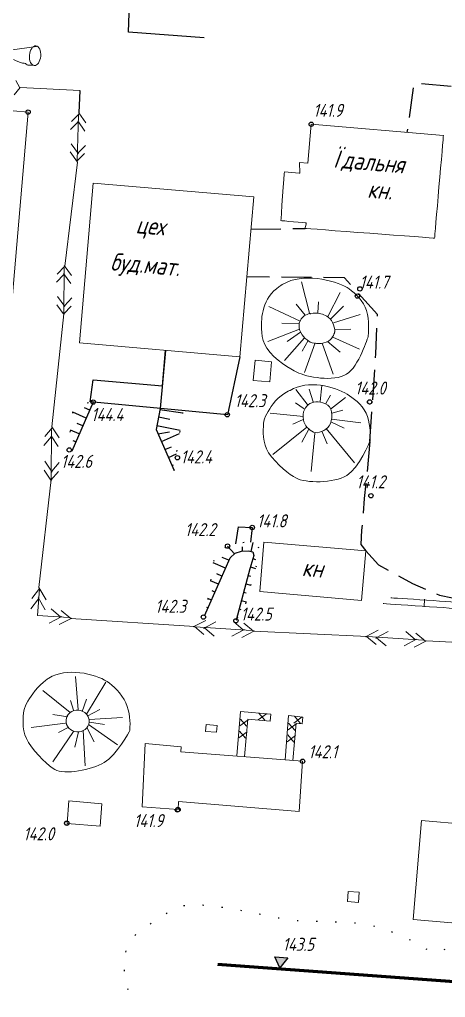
# Model space of a CAD drawing. Header units: millimetres. Extents: x 0 to 841, y 0 to 594.
# Drawn here: x 655.2 to 690.7, y 213.6 to 295.3 of the extents above; entities that cross this region are included whole.
import ezdxf
from ezdxf.lldxf.tags import DXFTag

# ---------------------------------------------------------------- set-up
doc = ezdxf.new("R2010")
doc.units = ezdxf.units.MM
doc.linetypes.add('AHIDDEN4', pattern=[7, 5, -2])
doc.linetypes.add('KONTUR', pattern=[1.5, 0, -1.5])
for name, color, linetype in [('00_доповнення_топоплан', 7, 'Continuous'), ('0_завод', 7, 'Continuous'), ('ПИКЕТЫ', 7, 'Continuous'), ('РЕЛЬЕФ', 7, 'Continuous')]:
    doc.layers.add(name, color=color, linetype=linetype)
doc.styles.add('Такие дела', font='GOST_A.TTF', dxfattribs={"oblique": 15})
tags = doc.linetypes.add('New Line44', pattern=[0.4, 0.1, -0.3]).pattern_tags.tags
tags[6:7] = [DXFTag(74, 4), DXFTag(75, 0), DXFTag(340, '0'), DXFTag(46, 1.0), DXFTag(50, 0.0), DXFTag(44, 0.0), DXFTag(45, 0.0)]
tags[4:5] = [DXFTag(74, 4), DXFTag(75, 0), DXFTag(340, '0'), DXFTag(46, 1.0), DXFTag(50, 0.0), DXFTag(44, 0.0), DXFTag(45, 0.0)]

msp = doc.modelspace()

# ---------------------------------------------------------------- hatches: boundary and pattern name
at = {"layer": '00_доповнення_топоплан', "linetype": 'Continuous', "lineweight": -3}
h = msp.add_hatch(color=7, dxfattribs=at)
h.dxf.hatch_style = 1
h.paths.add_polyline_path([(676.457, 217.008), (677.54, 216.918), (676.895, 216.08)])

# ---------------------------------------------------------------- linework, layer by layer
at = {"layer": '00_доповнення_топоплан', "color": 7, "linetype": 'Continuous', "lineweight": -3}
for p, q in [((661.3, 263.324), (661.158, 263.387)), ((660.719, 261.994), (659.605, 262.48)), ((666.873, 262.718), (668.782, 262.43)), ((666.612, 261.371), (668.566, 260.992)), ((660.137, 260.663), (659.4, 260.986)), ((666.999, 260.021), (668.521, 260.694)), ((659.556, 259.333), (659.498, 259.358)), ((667.587, 258.693), (668.265, 258.993)), ((674.496, 250.844), (674.651, 251.602)), ((673.094, 250.665), (672.517, 251.299)), ((672.345, 249.455), (671.324, 249.901)), ((674.432, 249.559), (674.863, 249.432)), ((671.762, 248.125), (671.108, 248.416)), ((674.049, 248.158), (674.46, 248.047)), ((671.172, 246.799), (670.882, 246.928)), ((673.67, 246.757), (674.094, 246.642)), ((670.582, 245.472), (670.582, 245.472)), ((673.291, 245.355), (673.365, 245.335))]:
    msp.add_line(p, q, dxfattribs=at)
at = {"layer": '00_доповнення_топоплан', "linetype": 'Continuous'}
for p, q in [((661.009, 262.659), (660.564, 262.854)), ((666.75, 262.084), (667.712, 261.898)), ((660.428, 261.329), (659.956, 261.535)), ((666.705, 260.685), (667.66, 260.843)), ((659.846, 259.998), (659.63, 260.093)), ((667.293, 259.357), (667.843, 259.6)), ((667.88, 258.029), (668.009, 258.086)), ((673.775, 250.887), (673.769, 251.231)), ((672.635, 250.121), (672.082, 250.362)), ((674.637, 250.256), (674.846, 250.194)), ((672.054, 248.79), (671.617, 248.981)), ((674.239, 248.859), (674.449, 248.802)), ((671.467, 247.462), (671.249, 247.559)), ((673.86, 247.458), (674.068, 247.401)), ((670.877, 246.135), (670.804, 246.168)), ((673.481, 246.056), (673.63, 246.016))]:
    msp.add_line(p, q, dxfattribs=at)
at = {"layer": '00_доповнення_топоплан', "color": 7, "linetype": 'Continuous', "lineweight": -3, "flags": 128}
for points in [[(670.567, 293.727), (664.255, 294.214), (664.682, 306.961), (659.215, 313.344), (656.61, 314.623)], [(660.199, 289.328), (660.095, 287.477)], [(673.559, 267.112), (672.527, 262.264), (661.042, 263.349), (661.291, 265.191), (667.082, 264.675), (667.346, 267.645), (666.889, 262.797)], [(661.3, 263.324), (659.511, 259.23)], [(666.889, 262.797), (666.548, 261.041), (668.06, 257.624)], [(673.205, 251.504), (673.443, 252.9), (674.58, 252.856), (674.449, 251.641)], [(670.582, 245.472), (671.897, 248.431), (672.727, 250.331), (673.149, 250.716), (673.698, 250.885), (674.247, 250.895), (674.637, 250.815), (674.717, 250.526), (674.387, 249.409), (673.229, 245.124)], [(676.457, 217.008), (677.54, 216.918), (676.895, 216.08), (676.457, 217.008)]]:
    msp.add_lwpolyline(points, dxfattribs=at)
at = {"layer": '00_доповнення_топоплан', "color": 7, "linetype": 'AHIDDEN4', "lineweight": -3, "ltscale": 0.5, "flags": 128}
for points in [[(691.193, 289.679), (688.081, 289.946), (687.496, 285.834)], [(674.472, 277.757), (678.997, 277.823)], [(684.411, 260.029), (684.908, 267.355), (685.045, 270.636), (682.279, 273.698), (674.131, 273.782)], [(684.411, 260.029), (683.941, 255.271), (683.717, 252.632), (683.647, 251.449), (684.067, 250.909)], [(684.067, 250.909), (685.127, 249.74), (687.956, 248.168), (690.224, 247.211), (693.063, 246.621), (695.154, 246.543), (695.464, 250.145)]]:
    msp.add_lwpolyline(points, dxfattribs=at)
at = {"layer": '00_доповнення_топоплан', "linetype": 'KONTUR', "flags": 128}
for points in [[(659.511, 259.23), (659.365, 260.669), (659.501, 261.891), (659.627, 262.601), (660.013, 263.014), (661.042, 263.349)], [(668.06, 257.624), (668.809, 262.615)], [(673.229, 245.124), (674.014, 246.337), (674.518, 248.268), (675.001, 249.898), (675.198, 250.742), (675.042, 251.576), (674.208, 251.632), (672.766, 251.449), (671.564, 250.728), (671.211, 249.513), (671.041, 247.701), (670.582, 245.472)]]:
    msp.add_lwpolyline(points, dxfattribs=at)
at = {"layer": '00_доповнення_топоплан', "color": 7, "const_width": 0.254, "flags": 128}
msp.add_lwpolyline([(671.684, 216.384), (693.528, 214.786), (700.053, 214.095), (704.32, 213.848), (709.422, 213.947), (719.927, 214.177), (727.471, 214.638), (739.576, 215.676), (754.612, 217.274)], dxfattribs=at)
at = {"layer": '00_доповнення_топоплан', "color": 7, "linetype": 'Continuous'}
for centre in [(679.506, 286.52), (683.368, 272.181), (661.3, 263.324), (684.38, 263.343), (672.495, 262.271), (659.301, 259.333), (668.339, 258.684), (684.489, 255.512), (674.58, 252.856), (672.517, 251.299), (670.507, 245.376), (673.218, 245.073), (678.781, 233.335), (668.337, 229.27), (659.098, 228.169)]:
    msp.add_circle(centre, 0.181, dxfattribs=at)
at = {"layer": '0_завод', "lineweight": 15}
for p, q in [((655.869, 287.538), (649.435, 288.091)), ((654.556, 272.251), (655.869, 287.538)), ((661.305, 281.601), (660.16, 268.262)), ((674.704, 280.451), (661.305, 281.601)), ((673.559, 267.112), (674.704, 280.451)), ((660.16, 268.262), (673.559, 267.112)), ((660.16, 268.262), (660.16, 268.262)), ((674.814, 266.814), (674.67, 265.135)), ((676.182, 266.697), (674.814, 266.814)), ((676.038, 265.017), (676.182, 266.697)), ((674.67, 265.135), (676.038, 265.017)), ((674.67, 265.135), (674.67, 265.135)), ((675.559, 251.639), (675.204, 247.499)), ((684.067, 250.909), (675.559, 251.639)), ((683.712, 246.769), (684.067, 250.909)), ((675.204, 247.499), (683.712, 246.769)), ((675.204, 247.499), (675.204, 247.499)), ((670.733, 236.407), (670.684, 235.833)), ((671.652, 236.329), (670.733, 236.407)), ((671.602, 235.755), (671.652, 236.329)), ((670.684, 235.833), (671.602, 235.755)), ((670.684, 235.833), (670.684, 235.833)), ((659.277, 230.028), (659.116, 228.153)), ((662.032, 229.792), (659.277, 230.028)), ((661.871, 227.917), (662.032, 229.792)), ((659.116, 228.153), (661.871, 227.917)), ((659.116, 228.153), (659.116, 228.153)), ((688.72, 228.391), (688.01, 220.121)), ((704.227, 227.06), (688.72, 228.391)), ((682.605, 222.475), (682.532, 221.633)), ((683.523, 222.396), (682.605, 222.475)), ((683.451, 221.555), (683.523, 222.396)), ((682.532, 221.633), (683.451, 221.555)), ((682.532, 221.633), (682.532, 221.633)), ((688.01, 220.121), (703.517, 218.79)), ((688.01, 220.121), (688.01, 220.121))]:
    msp.add_line(p, q, dxfattribs=at)
for centre, major_axis, ratio in [((656.451, 292.245), (0.071, 0.826), 0.571429), ((659.999, 236.697), (0.968, -0.083), 0.935481), ((659.999, 236.697), (0.968, -0.083), 0.935481)]:
    msp.add_ellipse(centre, major_axis=major_axis, ratio=ratio, dxfattribs=at)
for points, knots in [([(653.087, 292.534), (653.087, 292.534), (653.087, 292.534), (656.576, 293.007), (656.576, 293.007)], [0.5, 0.5, 0.5, 0.5, 0.5, 1, 1, 1, 1]), ([(654.64, 291.925), (654.812, 291.851), (655.21, 291.638), (655.387, 291.623), (655.387, 291.623), (655.623, 291.603), (655.682, 291.598), (655.79, 291.469)], [0.25, 0.25, 0.25, 0.25, 0.5, 0.5, 0.5, 0.5, 0.75, 0.75, 0.75, 0.75]), ([(655.79, 291.469), (655.79, 291.469), (655.79, 291.469), (656.144, 291.439), (656.203, 291.434)], [0.75, 0.75, 0.75, 0.75, 0.75, 1, 1, 1, 1]), ([(690.543, 285.573), (690.543, 285.573), (690.543, 285.573), (689.809, 277.014), (689.809, 277.014)], [0.54545455, 0.54545455, 0.54545455, 0.54545455, 0.54545456, 0.63636364, 0.63636364, 0.63636364, 0.63636364]), ([(676.972, 278.473), (676.972, 278.473), (676.972, 278.473), (677.262, 282.551), (677.262, 282.551)], [0.90909091, 0.90909091, 0.90909091, 0.90909091, 0.90909092, 1, 1, 1, 1]), ([(679.096, 278.291), (679.096, 278.291), (679.096, 278.291), (676.972, 278.473), (676.972, 278.473)], [0.81818182, 0.81818182, 0.81818182, 0.81818182, 0.81818183, 0.90909091, 0.90909091, 0.90909091, 0.90909091]), ([(678.997, 277.823), (678.997, 277.823), (678.997, 277.823), (679.096, 278.291), (679.096, 278.291)], [0.72727273, 0.72727273, 0.72727273, 0.72727273, 0.72727274, 0.81818182, 0.81818182, 0.81818182, 0.81818182]), ([(689.809, 277.014), (689.809, 277.014), (689.809, 277.014), (678.997, 277.823), (678.997, 277.823)], [0.63636364, 0.63636364, 0.63636364, 0.63636364, 0.63636365, 0.72727273, 0.72727273, 0.72727273, 0.72727273]), ([(678.505, 269.49), (678.505, 269.49), (678.309, 270.78), (679.967, 271.038), (680.811, 270.501)], [0.8, 0.8, 0.8, 0.8, 0.8, 1, 1, 1, 1]), ([(679.375, 270.742), (679.375, 270.742), (679.375, 270.742), (679.433, 270.672), (679.433, 270.672)], [0.5, 0.5, 0.5, 0.5, 0.5, 1, 1, 1, 1]), ([(679.43, 268.334), (679.43, 268.334), (679.098, 268.509), (678.581, 268.992), (678.505, 269.49)], [0.6, 0.6, 0.6, 0.6, 0.6, 0.8, 0.8, 0.8, 0.8]), ([(678.852, 261.843), (678.852, 261.843), (678.653, 263.152), (679.821, 263.749), (680.886, 263.072)], [0.75, 0.75, 0.75, 0.75, 0.75, 1, 1, 1, 1]), ([(679.692, 260.825), (679.692, 260.825), (679.36, 260.999), (678.928, 261.346), (678.852, 261.843)], [0.5, 0.5, 0.5, 0.5, 0.5, 0.75, 0.75, 0.75, 0.75]), ([(692.102, 246.591), (692.102, 246.591), (692.102, 246.591), (686.16, 246.984), (686.16, 246.984)], [0.95454545, 0.95454545, 0.95454545, 0.95454545, 0.95454546, 1, 1, 1, 1]), ([(685.51, 246.509), (685.51, 246.509), (685.51, 246.509), (692.057, 246.063), (692.057, 246.063)], [0.86363636, 0.86363636, 0.86363636, 0.86363636, 0.86363637, 0.90909091, 0.90909091, 0.90909091, 0.90909091]), ([(656.659, 245.498), (656.659, 245.498), (656.659, 245.498), (659.256, 245.329), (659.256, 245.329)], [0.5, 0.5, 0.5, 0.5, 0.5, 1, 1, 1, 1]), ([(674.215, 236.843), (674.215, 236.843), (674.215, 236.843), (673.948, 233.731), (673.948, 233.731)], [0.8, 0.8, 0.8, 0.8, 0.8, 1, 1, 1, 1]), ([(676.081, 236.682), (676.081, 236.682), (676.081, 236.682), (674.215, 236.843), (674.215, 236.843)], [0.6, 0.6, 0.6, 0.6, 0.6, 0.8, 0.8, 0.8, 0.8]), ([(678.252, 236.512), (678.252, 236.512), (678.252, 236.512), (677.985, 233.401), (677.985, 233.401)], [0.8, 0.8, 0.8, 0.8, 0.8, 1, 1, 1, 1]), ([(678.753, 236.453), (678.753, 236.453), (678.753, 236.453), (678.252, 236.512), (678.252, 236.512)], [0.6, 0.6, 0.6, 0.6, 0.6, 0.8, 0.8, 0.8, 0.8]), ([(668.654, 234.555), (668.654, 234.555), (668.654, 234.555), (665.652, 234.812), (665.652, 234.812)], [0.875, 0.875, 0.875, 0.875, 0.875, 1, 1, 1, 1]), ([(668.617, 234.134), (668.617, 234.134), (668.617, 234.134), (668.654, 234.555), (668.654, 234.555)], [0.75, 0.75, 0.75, 0.75, 0.75, 0.875, 0.875, 0.875, 0.875]), ([(678.781, 233.335), (678.781, 233.335), (678.781, 233.335), (668.617, 234.134), (668.617, 234.134)], [0.625, 0.625, 0.625, 0.625, 0.625, 0.75, 0.75, 0.75, 0.75]), ([(678.496, 229.156), (678.496, 229.156), (678.496, 229.156), (678.781, 233.335), (678.781, 233.335)], [0.5, 0.5, 0.5, 0.5, 0.5, 0.625, 0.625, 0.625, 0.625])]:
    msp.add_open_spline(points, degree=3, knots=knots, dxfattribs=at)
for points in [[(655.168, 289.549), (655.168, 289.549), (654.834, 290.18), (654.834, 290.18)], [(654.696, 288.989), (654.696, 288.989), (655.212, 289.588), (655.212, 289.588)], [(655.212, 289.588), (655.212, 289.588), (660.199, 289.328), (660.199, 289.328)], [(660.133, 287.403), (660.133, 287.403), (659.493, 286.763), (659.493, 286.763)], [(660.686, 286.626), (660.686, 286.626), (660.095, 287.477), (660.095, 287.477)], [(660.05, 286.727), (660.05, 286.727), (659.41, 286.087), (659.41, 286.087)], [(659.958, 283.487), (659.958, 283.487), (660.07, 287.267), (660.07, 287.267)], [(660.603, 285.95), (660.603, 285.95), (660.012, 286.801), (660.012, 286.801)], [(679.227, 283.274), (679.227, 283.274), (679.506, 286.52), (679.506, 286.52)], [(679.506, 286.52), (679.506, 286.52), (690.543, 285.573), (690.543, 285.573)], [(659.388, 284.213), (659.388, 284.213), (659.979, 283.362), (659.979, 283.362)], [(659.471, 284.889), (659.471, 284.889), (660.062, 284.038), (660.062, 284.038)], [(660.024, 284.111), (660.024, 284.111), (660.664, 284.752), (660.664, 284.752)], [(658.927, 274.661), (658.927, 274.661), (659.979, 283.362), (659.979, 283.362)], [(659.941, 283.436), (659.941, 283.436), (660.581, 284.076), (660.581, 284.076)], [(678.561, 282.439), (678.561, 282.439), (678.519, 283.335), (678.519, 283.335)], [(678.519, 283.335), (678.519, 283.335), (679.227, 283.274), (679.227, 283.274)], [(677.262, 282.551), (677.262, 282.551), (678.502, 282.444), (678.502, 282.444)], [(678.502, 282.444), (678.502, 282.444), (678.561, 282.439), (678.561, 282.439)], [(658.927, 274.661), (658.927, 274.661), (658.304, 274.003), (658.304, 274.003)], [(658.857, 270.741), (658.857, 270.741), (658.867, 274.523), (658.867, 274.523)], [(659.5, 273.899), (659.5, 273.899), (658.886, 274.733), (658.886, 274.733)], [(658.862, 273.983), (658.862, 273.983), (658.239, 273.326), (658.239, 273.326)], [(659.435, 273.221), (659.435, 273.221), (658.822, 274.056), (658.822, 274.056)], [(678.693, 273.361), (678.693, 273.361), (679.375, 270.742), (679.375, 270.742)], [(658.333, 272.129), (658.333, 272.129), (658.946, 271.295), (658.946, 271.295)], [(658.906, 271.367), (658.906, 271.367), (659.529, 272.025), (659.529, 272.025)], [(681.918, 272.469), (681.918, 272.469), (680.903, 270.465), (680.903, 270.465)], [(658.268, 271.452), (658.268, 271.452), (658.881, 270.617), (658.881, 270.617)], [(658.841, 270.69), (658.841, 270.69), (659.464, 271.347), (659.464, 271.347)], [(675.961, 271.305), (675.961, 271.305), (678.578, 270.082), (678.578, 270.082)], [(678.244, 271.488), (678.244, 271.488), (678.999, 270.58), (678.999, 270.58)], [(680.107, 271.684), (680.107, 271.684), (680.061, 270.779), (680.061, 270.779)], [(682.21, 271.325), (682.21, 271.325), (681.127, 270.242), (681.127, 270.242)], [(657.849, 261.266), (657.849, 261.266), (658.841, 270.69), (658.841, 270.69)], [(680.811, 270.501), (681.184, 270.264), (681.511, 269.731), (681.468, 269.191)], [(683.598, 270.65), (683.598, 270.65), (681.367, 269.932), (681.367, 269.932)], [(675.889, 268.395), (675.889, 268.395), (678.521, 269.419), (678.521, 269.419)], [(677.042, 269.921), (677.042, 269.921), (678.495, 269.889), (678.495, 269.889)], [(677.287, 266.806), (677.287, 266.806), (678.948, 268.692), (678.948, 268.692)], [(677.511, 268.389), (677.511, 268.389), (678.611, 269.166), (678.611, 269.166)], [(681.468, 269.191), (681.466, 269.161), (681.351, 268.664), (680.944, 268.419)], [(683.526, 267.74), (683.526, 267.74), (681.311, 268.757), (681.311, 268.757)], [(682.801, 269.405), (682.801, 269.405), (681.518, 269.362), (681.518, 269.362)], [(678.753, 267.571), (678.753, 267.571), (679.24, 268.467), (679.24, 268.467)], [(678.934, 265.796), (678.934, 265.796), (679.823, 268.261), (679.823, 268.261)], [(680.944, 268.419), (680.51, 268.158), (679.772, 268.154), (679.43, 268.334)], [(681.346, 265.656), (681.346, 265.656), (680.421, 268.232), (680.421, 268.232)], [(681.926, 267.498), (681.926, 267.498), (680.855, 268.373), (680.855, 268.373)], [(680.397, 264.713), (680.397, 264.713), (680.248, 263.371), (680.248, 263.371)], [(678.211, 264.367), (678.211, 264.367), (679.241, 263.035), (679.241, 263.035)], [(679.326, 264.404), (679.326, 264.404), (679.668, 263.354), (679.668, 263.354)], [(681.127, 263.894), (681.127, 263.894), (680.724, 263.219), (680.724, 263.219)], [(678.206, 263.276), (678.206, 263.276), (678.927, 262.75), (678.927, 262.75)], [(680.886, 263.072), (681.347, 262.779), (681.311, 261.767), (681.017, 261.347)], [(682.356, 263.699), (682.356, 263.699), (681.106, 262.741), (681.106, 262.741)], [(676.085, 262.39), (676.085, 262.39), (678.852, 262.133), (678.852, 262.133)], [(682.154, 262.648), (682.154, 262.648), (681.232, 262.396), (681.232, 262.396)], [(658.456, 260.352), (658.456, 260.352), (657.849, 261.266), (657.849, 261.266)], [(677.964, 261.494), (677.964, 261.494), (678.829, 261.868), (678.829, 261.868)], [(681.017, 261.347), (680.726, 260.933), (680.034, 260.644), (679.692, 260.825)], [(682.27, 261.146), (682.27, 261.146), (681.147, 261.669), (681.147, 261.669)], [(683.644, 261.607), (683.644, 261.607), (681.212, 261.908), (681.212, 261.908)], [(657.818, 260.44), (657.818, 260.44), (657.189, 259.711), (657.189, 259.711)], [(657.889, 261.186), (657.889, 261.186), (657.26, 260.457), (657.26, 260.457)], [(658.385, 259.606), (658.385, 259.606), (657.779, 260.52), (657.779, 260.52)], [(657.785, 256.873), (657.785, 256.873), (657.828, 261.034), (657.828, 261.034)], [(676.3, 258.943), (676.3, 258.943), (679.131, 261.241), (679.131, 261.241)], [(678.724, 259.981), (678.724, 259.981), (679.317, 261.069), (679.317, 261.069)], [(679.514, 257.531), (679.514, 257.531), (679.822, 260.736), (679.822, 260.736)], [(680.847, 259.844), (680.847, 259.844), (680.393, 260.91), (680.393, 260.91)], [(683.133, 258.245), (683.133, 258.245), (680.744, 261.125), (680.744, 261.125)], [(657.273, 258.396), (657.273, 258.396), (657.879, 257.482), (657.879, 257.482)], [(657.84, 257.562), (657.84, 257.562), (658.469, 258.291), (658.469, 258.291)], [(657.202, 257.649), (657.202, 257.649), (657.809, 256.736), (657.809, 256.736)], [(657.769, 256.816), (657.769, 256.816), (658.398, 257.544), (658.398, 257.544)], [(656.776, 247.843), (656.776, 247.843), (657.785, 256.873), (657.785, 256.873)], [(656.815, 247.753), (656.815, 247.753), (656.18, 246.921), (656.18, 246.921)], [(656.824, 247.7), (656.824, 247.7), (656.659, 245.498), (656.659, 245.498)], [(657.376, 246.82), (657.376, 246.82), (656.776, 247.843), (656.776, 247.843)], [(656.739, 246.91), (656.739, 246.91), (656.104, 246.078), (656.104, 246.078)], [(657.3, 245.976), (657.3, 245.976), (656.7, 246.999), (656.7, 246.999)], [(688.979, 246.876), (688.979, 246.876), (688.924, 246.231), (688.924, 246.231)], [(658.586, 245.377), (658.586, 245.377), (657.787, 246.052), (657.787, 246.052)], [(659.425, 245.259), (659.425, 245.259), (658.626, 245.934), (658.626, 245.934)], [(657.627, 244.862), (657.627, 244.862), (658.678, 245.411), (658.678, 245.411)], [(658.466, 244.744), (658.466, 244.744), (659.516, 245.293), (659.516, 245.293)], [(659.425, 245.259), (659.425, 245.259), (669.751, 244.583), (669.751, 244.583)], [(670.711, 245.098), (670.711, 245.098), (669.66, 244.548), (669.66, 244.548)], [(671.549, 244.98), (671.549, 244.98), (670.498, 244.431), (670.498, 244.431)], [(673.835, 244.306), (673.835, 244.306), (673.036, 244.981), (673.036, 244.981)], [(669.751, 244.583), (669.751, 244.583), (670.55, 243.908), (670.55, 243.908)], [(669.815, 244.564), (669.815, 244.564), (674.505, 244.258), (674.505, 244.258)], [(670.59, 244.465), (670.59, 244.465), (671.389, 243.79), (671.389, 243.79)], [(672.875, 243.791), (672.875, 243.791), (673.926, 244.34), (673.926, 244.34)], [(673.714, 243.673), (673.714, 243.673), (674.765, 244.222), (674.765, 244.222)], [(674.674, 244.188), (674.674, 244.188), (673.874, 244.863), (673.874, 244.863)], [(674.674, 244.188), (674.674, 244.188), (684.193, 243.746), (684.193, 243.746)], [(685.089, 244.28), (685.089, 244.28), (684.038, 243.73), (684.038, 243.73)], [(685.928, 244.162), (685.928, 244.162), (684.877, 243.613), (684.877, 243.613)], [(688.214, 243.488), (688.214, 243.488), (687.414, 244.163), (687.414, 244.163)], [(684.129, 243.765), (684.129, 243.765), (684.929, 243.09), (684.929, 243.09)], [(684.193, 243.746), (684.193, 243.746), (688.883, 243.44), (688.883, 243.44)], [(684.968, 243.647), (684.968, 243.647), (685.768, 242.972), (685.768, 242.972)], [(687.254, 242.973), (687.254, 242.973), (688.305, 243.522), (688.305, 243.522)], [(688.093, 242.855), (688.093, 242.855), (689.144, 243.404), (689.144, 243.404)], [(689.052, 243.37), (689.052, 243.37), (688.253, 244.045), (688.253, 244.045)], [(689.144, 243.404), (689.144, 243.404), (698.653, 242.892), (698.653, 242.892)], [(659.816, 240.419), (659.816, 240.419), (660.039, 237.645), (660.039, 237.645)], [(659.365, 237.412), (659.365, 237.412), (657.092, 239.247), (657.092, 239.247)], [(662.357, 239.931), (662.357, 239.931), (660.739, 237.276), (660.739, 237.276)], [(659.412, 238.41), (659.412, 238.41), (659.649, 237.601), (659.649, 237.601)], [(660.733, 238.528), (660.733, 238.528), (660.373, 237.501), (660.373, 237.501)], [(661.853, 237.661), (661.853, 237.661), (660.803, 237.117), (660.803, 237.117)], [(659.179, 237.043), (659.179, 237.043), (657.923, 237.248), (657.923, 237.248)], [(663.762, 236.996), (663.762, 236.996), (660.971, 236.832), (660.971, 236.832)], [(673.307, 233.786), (673.307, 233.786), (673.588, 237.486), (673.588, 237.486)], [(674.23, 236.804), (674.23, 236.804), (673.541, 236.292), (673.541, 236.292)], [(673.588, 237.486), (673.588, 237.486), (676.132, 237.268), (676.132, 237.268)], [(673.589, 236.859), (673.589, 236.859), (674.091, 236.263), (674.091, 236.263)], [(675.766, 237.299), (675.766, 237.299), (675.076, 236.787), (675.076, 236.787)], [(675.125, 237.354), (675.125, 237.354), (675.627, 236.758), (675.627, 236.758)], [(676.132, 237.268), (676.132, 237.268), (676.081, 236.682), (676.081, 236.682)], [(677.337, 233.457), (677.337, 233.457), (677.617, 237.157), (677.617, 237.157)], [(677.617, 237.157), (677.617, 237.157), (678.802, 237.022), (678.802, 237.022)], [(678.75, 237.043), (678.75, 237.043), (678.06, 236.531), (678.06, 236.531)], [(678.109, 237.098), (678.109, 237.098), (678.611, 236.502), (678.611, 236.502)], [(678.802, 237.022), (678.802, 237.022), (678.753, 236.453), (678.753, 236.453)], [(658.98, 236.52), (658.98, 236.52), (656.134, 236.168), (656.134, 236.168)], [(659.218, 236.153), (659.218, 236.153), (658.411, 235.742), (658.411, 235.742)], [(661.391, 234.964), (661.391, 234.964), (660.794, 236.115), (660.794, 236.115)], [(663.336, 234.72), (663.336, 234.72), (660.897, 236.415), (660.897, 236.415)], [(662.246, 236.394), (662.246, 236.394), (660.99, 236.6), (660.99, 236.6)], [(678.259, 236.475), (678.259, 236.475), (677.57, 235.963), (677.57, 235.963)], [(677.618, 236.53), (677.618, 236.53), (678.169, 235.895), (678.169, 235.895)], [(657.932, 233.295), (657.932, 233.295), (659.651, 235.828), (659.651, 235.828)], [(659.773, 234.525), (659.773, 234.525), (660.072, 235.792), (660.072, 235.792)], [(660.639, 232.947), (660.639, 232.947), (660.468, 235.912), (660.468, 235.912)], [(674.161, 235.807), (674.161, 235.807), (673.471, 235.295), (673.471, 235.295)], [(673.52, 235.862), (673.52, 235.862), (674.022, 235.266), (674.022, 235.266)], [(678.19, 235.478), (678.19, 235.478), (677.501, 234.965), (677.501, 234.965)], [(677.549, 235.533), (677.549, 235.533), (678.051, 234.936), (678.051, 234.936)], [(665.652, 234.812), (665.652, 234.812), (665.383, 229.526), (665.383, 229.526)], [(665.383, 229.526), (665.383, 229.526), (668.387, 229.305), (668.387, 229.305)], [(668.387, 229.305), (668.387, 229.305), (668.427, 229.984), (668.427, 229.984)], [(668.427, 229.984), (668.427, 229.984), (678.496, 229.156), (678.496, 229.156)]]:
    msp.add_open_spline(points, degree=3, dxfattribs=at)
at = {"layer": '0_завод', "linetype": 'New Line44', "lineweight": 0}
for points in [[(677.206, 273.189), (678.675, 274.124), (681.485, 273.535), (682.496, 272.892)], [(682.496, 272.892), (682.961, 272.597), (683.665, 272.028), (684.003, 271.256)], [(684.003, 271.256), (684.342, 270.484), (684.315, 269.508), (684.261, 268.835)], [(684.261, 268.835), (684.255, 268.761), (683.473, 266.267), (682.457, 265.655)], [(682.457, 265.655), (681.376, 265.005), (679.146, 265.384), (678.293, 265.834)], [(677.737, 264.295), (679.207, 265.23), (681.497, 264.621), (682.507, 263.978)], [(677.737, 264.295), (679.207, 265.23), (681.497, 264.621), (682.507, 263.978)], [(682.507, 263.978), (682.972, 263.683), (683.747, 263.173), (684.085, 262.401)], [(682.507, 263.978), (682.972, 263.683), (683.747, 263.173), (684.085, 262.401)], [(684.085, 262.401), (684.423, 261.629), (684.472, 260.776), (684.417, 260.103)], [(684.085, 262.401), (684.423, 261.629), (684.472, 260.776), (684.417, 260.103)], [(684.417, 260.103), (684.411, 260.029), (683.491, 257.806), (682.476, 257.195)], [(684.417, 260.103), (684.411, 260.029), (683.491, 257.806), (682.476, 257.195)], [(682.476, 257.195), (681.394, 256.544), (679.066, 256.543), (678.214, 256.992)], [(682.476, 257.195), (681.394, 256.544), (679.066, 256.543), (678.214, 256.992)], [(657.586, 240.274), (659.055, 241.208), (661.454, 240.642), (662.464, 240)], [(662.464, 240), (662.929, 239.705), (663.686, 238.986), (664.024, 238.215)], [(664.024, 238.215), (664.362, 237.443), (664.411, 236.59), (664.357, 235.917)], [(664.357, 235.917), (664.35, 235.843), (663.24, 233.845), (662.224, 233.234)], [(662.224, 233.234), (661.143, 232.584), (658.94, 232.205), (658.087, 232.654)]]:
    msp.add_open_spline(points, degree=3, dxfattribs=at)
for points, knots in [([(675.988, 272.14), (675.988, 272.14), (676.491, 272.84), (677.224, 273.231), (677.206, 273.189)], [0.8888889, 0.8888889, 0.8888889, 0.8888889, 0.8888889, 1, 1, 1, 1]), ([(675.373, 270.26), (675.373, 270.26), (675.417, 270.807), (675.597, 271.596), (675.988, 272.14)], [0.7777778, 0.7777778, 0.7777778, 0.7777778, 0.7777778, 0.8888889, 0.8888889, 0.8888889, 0.8888889]), ([(675.797, 267.827), (675.797, 267.827), (675.267, 268.652), (675.327, 269.677), (675.373, 270.26)], [0.6666667, 0.6666667, 0.6666667, 0.6666667, 0.6666667, 0.7777778, 0.7777778, 0.7777778, 0.7777778]), ([(678.293, 265.834), (678.293, 265.834), (677.841, 266.072), (676.436, 266.83), (675.797, 267.827)], [0.5555556, 0.5555556, 0.5555556, 0.5555556, 0.5555556, 0.6666667, 0.6666667, 0.6666667, 0.6666667]), ([(676.319, 263.167), (676.319, 263.167), (676.821, 263.866), (677.756, 264.338), (677.737, 264.295)], [0.8888889, 0.8888889, 0.8888889, 0.8888889, 0.8888889, 1, 1, 1, 1]), ([(676.319, 263.167), (676.319, 263.167), (676.821, 263.866), (677.756, 264.338), (677.737, 264.295)], [0.8888889, 0.8888889, 0.8888889, 0.8888889, 0.8888889, 1, 1, 1, 1]), ([(675.53, 261.528), (675.53, 261.528), (675.574, 262.075), (675.928, 262.622), (676.319, 263.167)], [0.7777778, 0.7777778, 0.7777778, 0.7777778, 0.7777778, 0.8888889, 0.8888889, 0.8888889, 0.8888889]), ([(675.53, 261.528), (675.53, 261.528), (675.574, 262.075), (675.928, 262.622), (676.319, 263.167)], [0.7777778, 0.7777778, 0.7777778, 0.7777778, 0.7777778, 0.8888889, 0.8888889, 0.8888889, 0.8888889]), ([(675.953, 259.095), (675.953, 259.095), (675.424, 259.92), (675.484, 260.945), (675.53, 261.528)], [0.6666667, 0.6666667, 0.6666667, 0.6666667, 0.6666667, 0.7777778, 0.7777778, 0.7777778, 0.7777778]), ([(675.953, 259.095), (675.953, 259.095), (675.424, 259.92), (675.484, 260.945), (675.53, 261.528)], [0.6666667, 0.6666667, 0.6666667, 0.6666667, 0.6666667, 0.7777778, 0.7777778, 0.7777778, 0.7777778]), ([(678.214, 256.992), (678.214, 256.992), (677.761, 257.23), (676.593, 258.098), (675.953, 259.095)], [0.5555556, 0.5555556, 0.5555556, 0.5555556, 0.5555556, 0.6666667, 0.6666667, 0.6666667, 0.6666667]), ([(678.214, 256.992), (678.214, 256.992), (677.761, 257.23), (676.593, 258.098), (675.953, 259.095)], [0.5555556, 0.5555556, 0.5555556, 0.5555556, 0.5555556, 0.6666667, 0.6666667, 0.6666667, 0.6666667]), ([(656.258, 238.98), (656.258, 238.98), (656.76, 239.68), (657.604, 240.316), (657.586, 240.274)], [0.8888889, 0.8888889, 0.8888889, 0.8888889, 0.8888889, 1, 1, 1, 1]), ([(655.469, 237.341), (655.469, 237.341), (655.513, 237.888), (655.867, 238.436), (656.258, 238.98)], [0.7777778, 0.7777778, 0.7777778, 0.7777778, 0.7777778, 0.8888889, 0.8888889, 0.8888889, 0.8888889]), ([(655.892, 234.908), (655.892, 234.908), (655.363, 235.734), (655.423, 236.759), (655.469, 237.341)], [0.6666667, 0.6666667, 0.6666667, 0.6666667, 0.6666667, 0.7777778, 0.7777778, 0.7777778, 0.7777778]), ([(658.087, 232.654), (658.087, 232.654), (657.635, 232.892), (656.532, 233.912), (655.892, 234.908)], [0.5555556, 0.5555556, 0.5555556, 0.5555556, 0.5555556, 0.6666667, 0.6666667, 0.6666667, 0.6666667])]:
    msp.add_open_spline(points, degree=3, knots=knots, dxfattribs=at)
at = {"layer": 'ПИКЕТЫ', "color": 7, "linetype": 'Continuous'}
for centre in [(655.869, 287.538), (679.506, 286.52), (683.568, 272.779), (684.398, 263.34), (678.781, 233.335), (668.387, 229.305), (659.096, 228.173)]:
    msp.add_circle(centre, 0.181, dxfattribs=at)
at = {"layer": 'РЕЛЬЕФ', "linetype": 'KONTUR', "flags": 128}
msp.add_lwpolyline([(720.402, 212.228), (717.47, 212.106), (716.852, 212.023), (706.323, 210.475), (699.538, 209.48), (699.519, 209.477), (699.001, 209.385), (697.708, 209.226), (696.518, 209.186), (695.465, 209.257), (695.193, 209.295), (694.526, 209.454), (693.622, 209.79), (692.881, 210.121), (692.016, 210.463), (691.906, 210.454), (691.875, 210.449), (691.503, 210.333), (691.133, 210.1), (690.743, 209.721), (690.371, 209.24), (690.256, 208.981), (689.939, 208.431), (689.561, 207.988), (689.139, 207.659), (688.68, 207.439), (688.268, 207.334), (687.991, 207.303), (686.781, 207.286), (685.066, 207.379), (682.277, 207.654), (679.658, 207.938), (673.967, 208.583), (670.568, 209.073), (668.251, 209.512), (666.991, 209.824), (666.601, 209.991), (666.192, 210.288), (665.763, 210.739), (665.315, 211.373), (664.868, 212.198), (664.475, 213.148), (664.292, 213.841), (664.291, 213.855), (664.232, 214.163), (663.921, 215.616), (663.875, 216.41), (663.942, 217.104), (664.108, 217.713), (664.37, 218.255), (664.721, 218.734), (665.172, 219.163), (665.601, 219.466), (666.795, 220.27), (667.821, 220.893), (668.538, 221.206), (669.087, 221.347), (669.54, 221.384), (670.78, 221.322), (672.292, 221.133), (674.41, 220.747), (677.001, 220.225), (677.168, 220.195), (678.411, 220.039), (680.511, 219.959), (682.496, 219.916), (683.659, 219.816), (684.549, 219.648), (685.782, 219.281), (686.997, 218.805), (688.175, 218.228), (689.276, 217.568), (689.423, 217.469), (689.521, 217.469), (689.638, 217.486), (690.155, 217.575), (691.603, 217.759), (693.112, 217.84), (694.724, 217.816), (695.361, 217.779), (696.619, 217.635), (698.533, 217.294), (701.615, 216.732), (703.726, 216.467), (706.504, 216.234), (708.95, 216.085), (711.168, 215.904), (715.417, 215.539), (715.66, 215.531), (716.691, 215.558), (717.501, 215.659), (719.105, 215.964), (719.781, 216.051), (722.514, 216.239), (723.832, 216.296), (724.716, 216.382), (730.555, 216.925), (735.28, 217.263), (738.135, 217.381), (745.619, 217.639), (746.507, 217.717), (748.49, 217.969), (748.904, 218.035), (750.948, 218.426), (752.954, 218.921), (754.182, 219.29)], dxfattribs=at)

# ---------------------------------------------------------------- texts
at = {"layer": '00_доповнення_топоплан', "color": 7, "linetype": 'Continuous', "style": 'Такие дела', "oblique": 15}
for s, p in [('141.9', (679.683, 287.137)), ('141.7', (683.545, 272.797)), ('142.0', (683.165, 263.954)), ('142.3', (673.112, 262.9)), ('144.4', (661.138, 261.743)), ('142.6', (658.61, 257.833)), ('142.4', (668.605, 258.206)), ('141.2', (683.274, 256.123)), ('141.8', (674.981, 252.865)), ('142.2', (668.961, 252.133)), ('142.3', (666.48, 245.731)), ('142.5', (673.618, 245.081)), ('142.1', (679.269, 233.587)), ('141.9', (664.706, 227.837)), ('142.0', (655.467, 226.736)), ('143.5', (677.124, 217.508))]:
    msp.add_text(s, height=1.089, dxfattribs=at).set_placement(p)
at = {"layer": '0_завод', "style": 'Такие дела', "oblique": 15}
for s, height, p in [('Ï', 1.475, (681.337, 282.915)), ('дальня', 1.4752, (682.016, 282.856)), ('    кн.', 1.4752, (681.143, 280.654)), ('цех ', 1.4752, (664.832, 277.434)), ('буд.мат.', 1.4752, (662.691, 274.336)), ('    кн', 1.4752, (675.682, 249.071))]:
    msp.add_text(s, height=height, rotation=355.0941, dxfattribs=at).set_placement(p)

doc.saveas('drawing.dxf')
